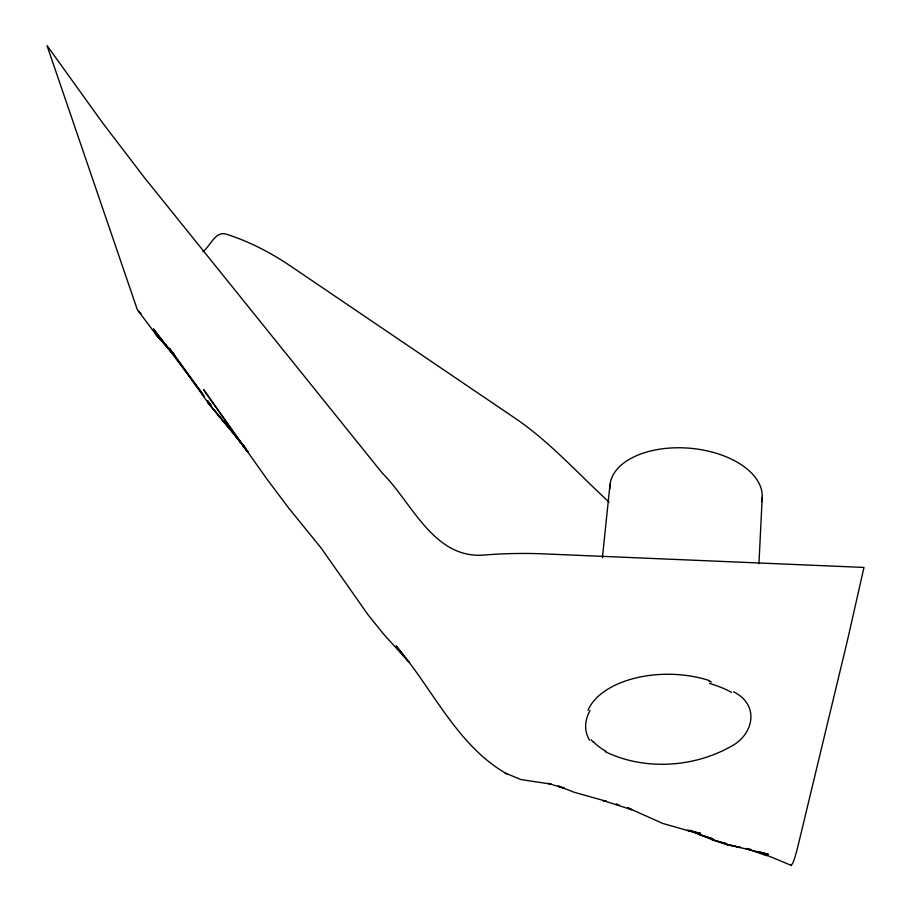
<?xml version="1.0" encoding="UTF-8"?>
<svg xmlns="http://www.w3.org/2000/svg" width="911" height="911" viewBox="0 0 911 911"><rect width="100%" height="100%" fill="white"/><g stroke="black" fill="none" stroke-linecap="round" stroke-linejoin="round"><path stroke-width="1.37" d="M758.943 563.738L762.222 497.269M602.399 557.771L610.028 484.276M202.914 251.721C209.963 246.471 214.734 232.271 224.71 233.763A70.067 52.474 -8.9 0 1 228.695 234.958C250.787 242.258 271.558 253.212 290.803 266.228L516.378 419.094C550.677 442.7 578.542 474.141 609.095 502.12M761.573 853.026L791.363 865.45L793.287 862.011A213.242 18.026 -85.2 0 0 798.195 845.146L847.264 641.185L863.992 567.439L544.243 553.888A481.805 464.052 13 0 0 482.443 555.163C433.112 557.908 411.761 502.36 382.324 473.162L144.644 177.896L102.909 123.292L47.008 45.55L137.299 309.603L157.136 336.068L174.331 354.743L155.77 334.223L174.707 355.734L154.574 331.65L173.261 354.322L153.424 328.951L204.394 396.456M603.219 800.621L606.453 801.338L574.124 792.24L558.238 786.045L564.342 788.197L561.392 787.457M747.214 848.46L751.176 849.553M757.793 851.386L768.372 854.302L725.691 844.121L740.791 847.537L726.147 844.52L712.254 839.714L726.659 843.78L712.664 839.942L699.432 834.487L713.142 838.974L699.785 834.772L689.695 830.376M561.096 787.343L548.24 783.38L551.109 784.132L521.001 779.577L505.036 772.995L507.575 774.293C457.106 746.132 432.566 688.306 396.126 645.945L403.801 655.669M709.043 681.337L711.423 682.043M603.253 800.61L631.904 809.742L627.633 807.636M745.893 848.528L767.051 855.736L762.086 853.129M689.764 830.285L700.16 834.294L687.395 830.263L700.57 833.36L687.68 830.57L662.809 823.453L627.986 807.909M790.782 865.211L791.363 865.45M605.223 751.677C643.895 770.421 692.485 767.779 729.939 747.009C753.602 735.462 760.457 705.148 733.56 691.768M141.046 313.509L138.404 311.403M592.81 741.816L591.171 739.778M245.196 447.688L208.255 403.083L169.355 348.173L202.72 393.996M245.15 447.54L227.499 425.847L248.27 452.266L226.44 423.888L247.063 451.184L203.46 389.498L266.934 479.061L288.787 508.179L321.378 548.354L368.169 614.959L383.508 633.988L408.914 662.138L405.509 657.822M207.731 400.954L211.056 405.452L207.719 400.863M609.858 488.774A76.399 43.728 4.8 0 1 689.832 448.235A76.399 43.728 4.8 0 1 761.596 501.767M587.982 710.352A83.379 48.032 0.7 0 1 709.68 680.676M709.601 683.444A82.639 37.602 2.6 0 1 731.59 692.462M605.963 751.245A80.475 45.049 -6.2 0 1 593.346 741.622M589.565 740.222A81.796 46.609 -7.7 0 1 590.032 710.58M619.264 805.324L616.041 804.106L619.195 805.347M229.891 429.035L208.255 403.083L229.891 429.035"/></g></svg>
